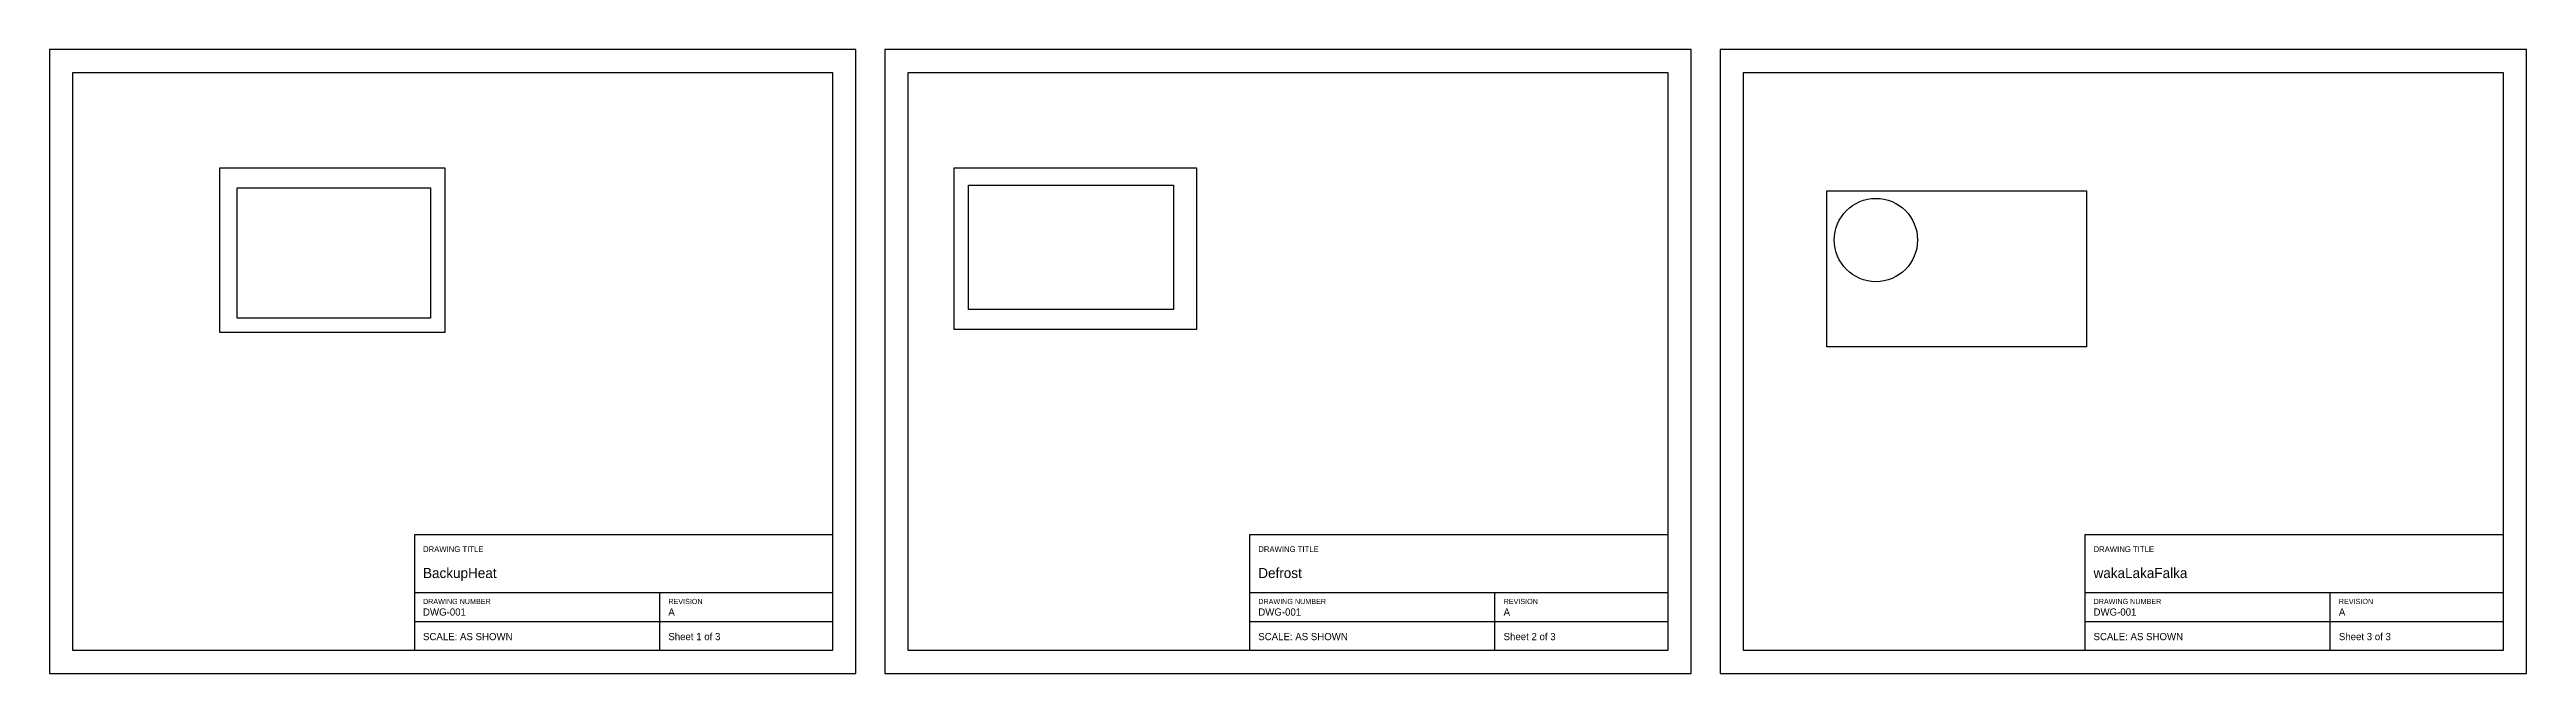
# Model space of a CAD drawing. Header units: millimetres. Extents: x 0 to 858, y 0 to 216.
import ezdxf

# ---------------------------------------------------------------- set-up
doc = ezdxf.new("R2010")
doc.units = ezdxf.units.MM
doc.layers.add('PAGE-EDGE', color=7, linetype='Continuous', plot=False)
doc.layers.add('PAGE-FRAME', color=7, linetype='Continuous')
doc.layers.add('SCHEMATIC', color=7, linetype='Continuous')

msp = doc.modelspace()

# ---------------------------------------------------------------- linework, layer by layer
at = {"layer": 'PAGE-EDGE'}
for p, q in [((279.4, 215.9), (0, 215.9)), ((0, 215.9), (0, 0)), ((279.4, 0), (279.4, 215.9)), ((568.8, 215.9), (289.4, 215.9)), ((289.4, 215.9), (289.4, 0)), ((568.8, 0), (568.8, 215.9)), ((858.2, 215.9), (578.8, 215.9)), ((578.8, 215.9), (578.8, 0)), ((858.2, 0), (858.2, 215.9)), ((0, 0), (279.4, 0)), ((289.4, 0), (568.8, 0)), ((578.8, 0), (858.2, 0))]:
    msp.add_line(p, q, dxfattribs=at)
at = {"layer": 'PAGE-FRAME'}
for p, q in [((271.4, 207.9), (8, 207.9)), ((8, 207.9), (8, 8)), ((271.4, 8), (271.4, 207.9)), ((560.8, 207.9), (297.4, 207.9)), ((297.4, 207.9), (297.4, 8)), ((560.8, 8), (560.8, 207.9)), ((850.2, 207.9), (586.8, 207.9)), ((586.8, 207.9), (586.8, 8)), ((850.2, 8), (850.2, 207.9)), ((271.4, 48), (126.4, 48)), ((126.4, 48), (126.4, 8)), ((271.4, 8), (271.4, 48)), ((560.8, 48), (415.8, 48)), ((415.8, 48), (415.8, 8)), ((560.8, 8), (560.8, 48)), ((850.2, 48), (705.2, 48)), ((705.2, 48), (705.2, 8)), ((850.2, 8), (850.2, 48)), ((126.4, 28), (271.4, 28)), ((211.4, 8), (211.4, 28)), ((415.8, 28), (560.8, 28)), ((500.8, 8), (500.8, 28)), ((705.2, 28), (850.2, 28)), ((790.2, 8), (790.2, 28)), ((126.4, 18), (271.4, 18)), ((415.8, 18), (560.8, 18)), ((705.2, 18), (850.2, 18)), ((8, 8), (271.4, 8)), ((126.4, 8), (271.4, 8)), ((297.4, 8), (560.8, 8)), ((415.8, 8), (560.8, 8)), ((586.8, 8), (850.2, 8)), ((705.2, 8), (850.2, 8))]:
    msp.add_line(p, q, dxfattribs=at)
at = {"layer": 'SCHEMATIC'}
for p, q in [((59, 175), (137, 175)), ((59, 118), (59, 175)), ((137, 175), (137, 118)), ((313.4, 175), (397.4, 175)), ((313.4, 119), (313.4, 175)), ((397.4, 175), (397.4, 119)), ((65, 168), (132, 168)), ((65, 123), (65, 168)), ((132, 168), (132, 123)), ((318.4, 169), (389.4, 169)), ((318.4, 126), (318.4, 169)), ((389.4, 169), (389.4, 126)), ((615.8, 167), (705.8, 167)), ((615.8, 113), (615.8, 167)), ((705.8, 167), (705.8, 113)), ((132, 123), (65, 123)), ((389.4, 126), (318.4, 126)), ((137, 118), (59, 118)), ((397.4, 119), (313.4, 119)), ((705.8, 113), (615.8, 113))]:
    msp.add_line(p, q, dxfattribs=at)
msp.add_circle((632.8, 150), 14.42, dxfattribs=at)

# ---------------------------------------------------------------- texts
at = {"layer": 'PAGE-FRAME'}
for s, height, p in [('DRAWING TITLE', 2, (129.4, 42)), ('DRAWING TITLE', 2, (418.8, 42)), ('DRAWING TITLE', 2, (708.2, 42)), ('BackupHeat', 3.5, (129.4, 33)), ('Defrost', 3.5, (418.8, 33)), ('wakaLakaFalka', 3.5, (708.2, 33)), ('DRAWING NUMBER', 1.8, (129.4, 24)), ('REVISION', 1.8, (214.4, 24)), ('DRAWING NUMBER', 1.8, (418.8, 24)), ('REVISION', 1.8, (503.8, 24)), ('DRAWING NUMBER', 1.8, (708.2, 24)), ('REVISION', 1.8, (793.2, 24)), ('DWG-001', 2.5, (129.4, 20)), ('A', 2.5, (214.4, 20)), ('DWG-001', 2.5, (418.8, 20)), ('A', 2.5, (503.8, 20)), ('DWG-001', 2.5, (708.2, 20)), ('A', 2.5, (793.2, 20)), ('SCALE: AS SHOWN', 2.5, (129.4, 11.5)), ('Sheet 1 of 3', 2.5, (214.4, 11.5)), ('SCALE: AS SHOWN', 2.5, (418.8, 11.5)), ('Sheet 2 of 3', 2.5, (503.8, 11.5)), ('SCALE: AS SHOWN', 2.5, (708.2, 11.5)), ('Sheet 3 of 3', 2.5, (793.2, 11.5))]:
    msp.add_text(s, height=height, dxfattribs=at).set_placement(p)

doc.saveas('drawing.dxf')
